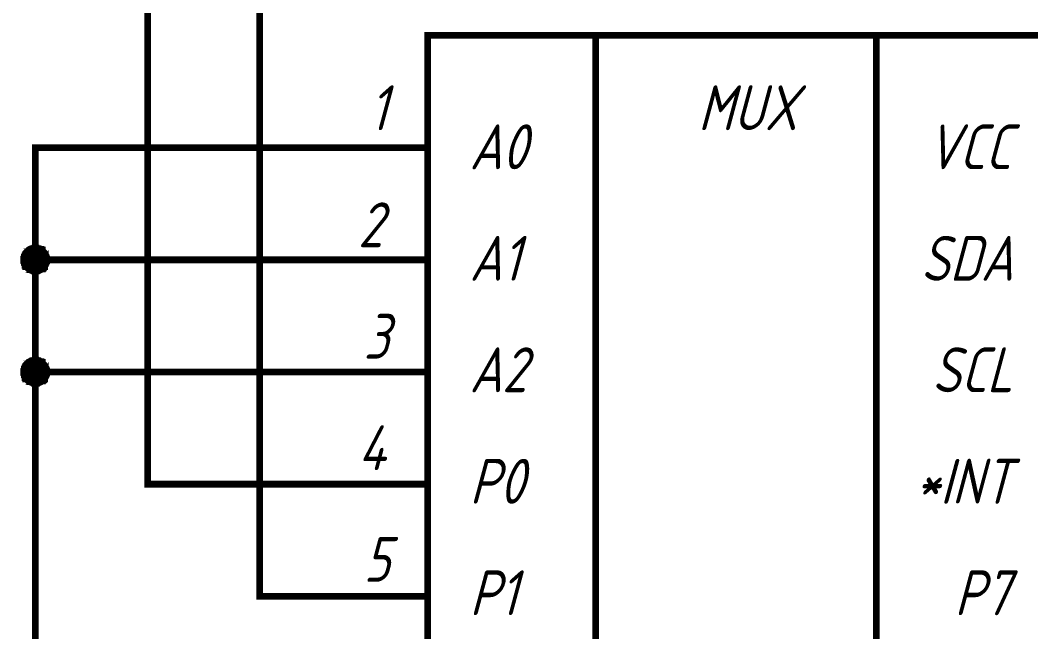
# Model space of a CAD drawing. Extents: x 260 to 1101, y 70 to 664.
# Drawn here: x 870.84 to 915.89, y 320.19 to 347.46 of the extents above; entities that cross this region are included whole.
import ezdxf

# ---------------------------------------------------------------- set-up
doc = ezdxf.new("R2010")
doc.units = 0
doc.header["$MEASUREMENT"] = 0
doc.layers.add('Sheet', color=255, linetype='CONTINUOUS')
doc.styles.add('GOST type A0', font='', dxfattribs={"oblique": 15, "height": 3.5})
doc.styles.get('GOST type A0').set_extended_font_data('GOST type A')

msp = doc.modelspace()

# ---------------------------------------------------------------- linework, layer by layer
at = {"layer": 'Sheet'}
for points, const_width in [([(963.975, 386.794), (924.006, 386.794), (924.006, 376.791), (876.521, 376.791), (876.521, 326.773), (886.49, 326.773)], 0.3), ([(963.975, 371.789), (881.521, 371.789), (881.521, 321.771), (886.49, 321.771)], 0.3), ([(896.49, 346.78), (896.49, 301.795)], 0.3), ([(909.006, 346.78), (909.006, 301.795)], 0.3), ([(871.521, 301.795), (871.521, 331.775), (871.521, 336.776), (871.521, 341.778), (886.49, 341.778)], 0.3), ([(889.006, 341.778), (886.49, 341.778)], 0.3), ([(870.993, 336.776), (870.993, 336.807), (870.993, 336.839), (870.993, 336.839), (870.993, 336.87), (871.024, 336.901), (871.024, 336.932), (871.024, 336.963), (871.024, 336.963), (871.055, 336.994), (871.055, 337.025), (871.086, 337.056), (871.086, 337.056), (871.086, 337.087), (871.117, 337.118), (871.148, 337.118), (871.148, 337.149), (871.179, 337.149), (871.179, 337.18), (871.21, 337.211), (871.242, 337.211), (871.242, 337.211), (871.273, 337.242), (871.304, 337.242), (871.335, 337.273), (871.335, 337.273), (871.366, 337.273), (871.397, 337.273), (871.428, 337.305), (871.459, 337.305), (871.459, 337.305), (871.49, 337.305), (871.521, 337.305)], 0.3), ([(870.993, 336.776), (870.993, 336.807), (870.993, 336.839), (870.993, 336.839), (870.993, 336.87), (871.024, 336.901), (871.024, 336.932), (871.024, 336.963), (871.024, 336.963), (871.055, 336.994), (871.055, 337.025), (871.086, 337.056), (871.086, 337.056), (871.086, 337.087), (871.117, 337.118), (871.148, 337.118), (871.148, 337.149), (871.179, 337.149), (871.179, 337.18), (871.21, 337.211), (871.242, 337.211), (871.242, 337.211), (871.273, 337.242), (871.304, 337.242), (871.335, 337.273), (871.335, 337.273), (871.366, 337.273), (871.397, 337.273), (871.428, 337.305), (871.459, 337.305), (871.459, 337.305), (871.49, 337.305), (871.521, 337.305)], 0.3), ([(870.993, 336.776), (870.993, 336.807), (870.993, 336.839), (870.993, 336.839), (870.993, 336.87), (871.024, 336.901), (871.024, 336.932), (871.024, 336.963), (871.024, 336.963), (871.055, 336.994), (871.055, 337.025), (871.086, 337.056), (871.086, 337.056), (871.086, 337.087), (871.117, 337.118), (871.148, 337.118), (871.148, 337.149), (871.179, 337.149), (871.179, 337.18), (871.21, 337.211), (871.242, 337.211), (871.242, 337.211), (871.273, 337.242), (871.304, 337.242), (871.335, 337.273), (871.335, 337.273), (871.366, 337.273), (871.397, 337.273), (871.428, 337.305), (871.459, 337.305), (871.459, 337.305), (871.49, 337.305), (871.521, 337.305)], 0.3), ([(870.993, 336.776), (870.993, 336.807), (870.993, 336.839), (870.993, 336.839), (870.993, 336.87), (871.024, 336.901), (871.024, 336.932), (871.024, 336.963), (871.024, 336.963), (871.055, 336.994), (871.055, 337.025), (871.086, 337.056), (871.086, 337.056), (871.086, 337.087), (871.117, 337.118), (871.148, 337.118), (871.148, 337.149), (871.179, 337.149), (871.179, 337.18), (871.21, 337.211), (871.242, 337.211), (871.242, 337.211), (871.273, 337.242), (871.304, 337.242), (871.335, 337.273), (871.335, 337.273), (871.366, 337.273), (871.397, 337.273), (871.428, 337.305), (871.459, 337.305), (871.459, 337.305), (871.49, 337.305), (871.521, 337.305)], 0.3), ([(871.521, 337.305), (871.521, 337.305)], 0.3), ([(871.521, 337.305), (871.552, 337.305), (871.583, 337.305), (871.583, 337.305), (871.614, 337.305), (871.645, 337.273), (871.676, 337.273), (871.707, 337.273), (871.707, 337.273), (871.738, 337.242), (871.769, 337.242), (871.769, 337.211), (871.801, 337.211), (871.832, 337.211), (871.832, 337.18), (871.863, 337.149), (871.863, 337.149), (871.894, 337.118), (871.894, 337.118), (871.925, 337.087), (871.925, 337.056), (871.956, 337.056), (871.956, 337.025), (871.956, 336.994), (871.987, 336.963), (871.987, 336.963), (871.987, 336.932), (872.018, 336.901), (872.018, 336.87), (872.018, 336.839), (872.018, 336.839), (872.018, 336.807), (872.018, 336.776)], 0.3), ([(871.521, 337.305), (871.521, 337.305)], 0.3), ([(871.521, 337.305), (871.552, 337.305), (871.583, 337.305), (871.583, 337.305), (871.614, 337.305), (871.645, 337.273), (871.676, 337.273), (871.707, 337.273), (871.707, 337.273), (871.738, 337.242), (871.769, 337.242), (871.769, 337.211), (871.801, 337.211), (871.832, 337.211), (871.832, 337.18), (871.863, 337.149), (871.863, 337.149), (871.894, 337.118), (871.894, 337.118), (871.925, 337.087), (871.925, 337.056), (871.956, 337.056), (871.956, 337.025), (871.956, 336.994), (871.987, 336.963), (871.987, 336.963), (871.987, 336.932), (872.018, 336.901), (872.018, 336.87), (872.018, 336.839), (872.018, 336.839), (872.018, 336.807), (872.018, 336.776)], 0.3), ([(871.521, 337.305), (871.521, 337.305)], 0.3), ([(871.521, 337.305), (871.552, 337.305), (871.583, 337.305), (871.583, 337.305), (871.614, 337.305), (871.645, 337.273), (871.676, 337.273), (871.707, 337.273), (871.707, 337.273), (871.738, 337.242), (871.769, 337.242), (871.769, 337.211), (871.801, 337.211), (871.832, 337.211), (871.832, 337.18), (871.863, 337.149), (871.863, 337.149), (871.894, 337.118), (871.894, 337.118), (871.925, 337.087), (871.925, 337.056), (871.956, 337.056), (871.956, 337.025), (871.956, 336.994), (871.987, 336.963), (871.987, 336.963), (871.987, 336.932), (872.018, 336.901), (872.018, 336.87), (872.018, 336.839), (872.018, 336.839), (872.018, 336.807), (872.018, 336.776)], 0.3), ([(871.521, 337.305), (871.521, 337.305)], 0.3), ([(871.521, 337.305), (871.552, 337.305), (871.583, 337.305), (871.583, 337.305), (871.614, 337.305), (871.645, 337.273), (871.676, 337.273), (871.707, 337.273), (871.707, 337.273), (871.738, 337.242), (871.769, 337.242), (871.769, 337.211), (871.801, 337.211), (871.832, 337.211), (871.832, 337.18), (871.863, 337.149), (871.863, 337.149), (871.894, 337.118), (871.894, 337.118), (871.925, 337.087), (871.925, 337.056), (871.956, 337.056), (871.956, 337.025), (871.956, 336.994), (871.987, 336.963), (871.987, 336.963), (871.987, 336.932), (872.018, 336.901), (872.018, 336.87), (872.018, 336.839), (872.018, 336.839), (872.018, 336.807), (872.018, 336.776)], 0.3), ([(870.993, 336.776), (870.993, 336.807), (870.993, 336.839), (870.993, 336.839), (870.993, 336.87), (871.024, 336.901), (871.024, 336.932), (871.024, 336.963), (871.024, 336.963), (871.055, 336.994), (871.055, 337.025), (871.086, 337.056), (871.086, 337.056), (871.086, 337.087), (871.117, 337.118), (871.148, 337.118), (871.148, 337.149), (871.179, 337.149), (871.179, 337.18), (871.21, 337.211), (871.242, 337.211), (871.242, 337.211), (871.273, 337.242), (871.304, 337.242), (871.335, 337.273), (871.335, 337.273), (871.366, 337.273), (871.397, 337.273), (871.428, 337.305), (871.459, 337.305), (871.459, 337.305), (871.49, 337.305), (871.521, 337.305)], 0.0991), ([(870.993, 336.776), (870.993, 336.807), (870.993, 336.839), (870.993, 336.839), (870.993, 336.87), (871.024, 336.901), (871.024, 336.932), (871.024, 336.963), (871.024, 336.963), (871.055, 336.994), (871.055, 337.025), (871.086, 337.056), (871.086, 337.056), (871.086, 337.087), (871.117, 337.118), (871.148, 337.118), (871.148, 337.149), (871.179, 337.149), (871.179, 337.18), (871.21, 337.211), (871.242, 337.211), (871.242, 337.211), (871.273, 337.242), (871.304, 337.242), (871.335, 337.273), (871.335, 337.273), (871.366, 337.273), (871.397, 337.273), (871.428, 337.305), (871.459, 337.305), (871.459, 337.305), (871.49, 337.305), (871.521, 337.305)], 0.0991), ([(870.993, 336.776), (870.993, 336.807), (870.993, 336.839), (870.993, 336.839), (870.993, 336.87), (871.024, 336.901), (871.024, 336.932), (871.024, 336.963), (871.024, 336.963), (871.055, 336.994), (871.055, 337.025), (871.086, 337.056), (871.086, 337.056), (871.086, 337.087), (871.117, 337.118), (871.148, 337.118), (871.148, 337.149), (871.179, 337.149), (871.179, 337.18), (871.21, 337.211), (871.242, 337.211), (871.242, 337.211), (871.273, 337.242), (871.304, 337.242), (871.335, 337.273), (871.335, 337.273), (871.366, 337.273), (871.397, 337.273), (871.428, 337.305), (871.459, 337.305), (871.459, 337.305), (871.49, 337.305), (871.521, 337.305)], 0.0991), ([(870.993, 336.776), (870.993, 336.807), (870.993, 336.839), (870.993, 336.839), (870.993, 336.87), (871.024, 336.901), (871.024, 336.932), (871.024, 336.963), (871.024, 336.963), (871.055, 336.994), (871.055, 337.025), (871.086, 337.056), (871.086, 337.056), (871.086, 337.087), (871.117, 337.118), (871.148, 337.118), (871.148, 337.149), (871.179, 337.149), (871.179, 337.18), (871.21, 337.211), (871.242, 337.211), (871.242, 337.211), (871.273, 337.242), (871.304, 337.242), (871.335, 337.273), (871.335, 337.273), (871.366, 337.273), (871.397, 337.273), (871.428, 337.305), (871.459, 337.305), (871.459, 337.305), (871.49, 337.305), (871.521, 337.305)], 0.0991), ([(871.521, 337.305), (871.521, 337.305)], 0.0991), ([(871.521, 337.305), (871.552, 337.305), (871.583, 337.305), (871.583, 337.305), (871.614, 337.305), (871.645, 337.273), (871.676, 337.273), (871.707, 337.273), (871.707, 337.273), (871.738, 337.242), (871.769, 337.242), (871.769, 337.211), (871.801, 337.211), (871.832, 337.211), (871.832, 337.18), (871.863, 337.149), (871.863, 337.149), (871.894, 337.118), (871.894, 337.118), (871.925, 337.087), (871.925, 337.056), (871.956, 337.056), (871.956, 337.025), (871.956, 336.994), (871.987, 336.963), (871.987, 336.963), (871.987, 336.932), (872.018, 336.901), (872.018, 336.87), (872.018, 336.839), (872.018, 336.839), (872.018, 336.807), (872.018, 336.776)], 0.0991), ([(871.521, 337.305), (871.521, 337.305)], 0.0991), ([(871.521, 337.305), (871.552, 337.305), (871.583, 337.305), (871.583, 337.305), (871.614, 337.305), (871.645, 337.273), (871.676, 337.273), (871.707, 337.273), (871.707, 337.273), (871.738, 337.242), (871.769, 337.242), (871.769, 337.211), (871.801, 337.211), (871.832, 337.211), (871.832, 337.18), (871.863, 337.149), (871.863, 337.149), (871.894, 337.118), (871.894, 337.118), (871.925, 337.087), (871.925, 337.056), (871.956, 337.056), (871.956, 337.025), (871.956, 336.994), (871.987, 336.963), (871.987, 336.963), (871.987, 336.932), (872.018, 336.901), (872.018, 336.87), (872.018, 336.839), (872.018, 336.839), (872.018, 336.807), (872.018, 336.776)], 0.0991), ([(871.521, 337.305), (871.521, 337.305)], 0.0991), ([(871.521, 337.305), (871.552, 337.305), (871.583, 337.305), (871.583, 337.305), (871.614, 337.305), (871.645, 337.273), (871.676, 337.273), (871.707, 337.273), (871.707, 337.273), (871.738, 337.242), (871.769, 337.242), (871.769, 337.211), (871.801, 337.211), (871.832, 337.211), (871.832, 337.18), (871.863, 337.149), (871.863, 337.149), (871.894, 337.118), (871.894, 337.118), (871.925, 337.087), (871.925, 337.056), (871.956, 337.056), (871.956, 337.025), (871.956, 336.994), (871.987, 336.963), (871.987, 336.963), (871.987, 336.932), (872.018, 336.901), (872.018, 336.87), (872.018, 336.839), (872.018, 336.839), (872.018, 336.807), (872.018, 336.776)], 0.0991), ([(871.521, 337.305), (871.521, 337.305)], 0.0991), ([(871.521, 337.305), (871.552, 337.305), (871.583, 337.305), (871.583, 337.305), (871.614, 337.305), (871.645, 337.273), (871.676, 337.273), (871.707, 337.273), (871.707, 337.273), (871.738, 337.242), (871.769, 337.242), (871.769, 337.211), (871.801, 337.211), (871.832, 337.211), (871.832, 337.18), (871.863, 337.149), (871.863, 337.149), (871.894, 337.118), (871.894, 337.118), (871.925, 337.087), (871.925, 337.056), (871.956, 337.056), (871.956, 337.025), (871.956, 336.994), (871.987, 336.963), (871.987, 336.963), (871.987, 336.932), (872.018, 336.901), (872.018, 336.87), (872.018, 336.839), (872.018, 336.839), (872.018, 336.807), (872.018, 336.776)], 0.0991), ([(871.521, 336.279), (871.49, 336.279), (871.459, 336.279), (871.459, 336.279), (871.428, 336.279), (871.397, 336.279), (871.366, 336.31), (871.335, 336.31), (871.335, 336.31), (871.304, 336.341), (871.273, 336.341), (871.242, 336.341), (871.242, 336.373), (871.21, 336.373), (871.179, 336.404), (871.179, 336.404), (871.148, 336.435), (871.148, 336.435), (871.117, 336.466), (871.086, 336.466), (871.086, 336.497), (871.086, 336.528), (871.055, 336.528), (871.055, 336.559), (871.024, 336.59), (871.024, 336.59), (871.024, 336.621), (871.024, 336.652), (870.993, 336.683), (870.993, 336.714), (870.993, 336.714), (870.993, 336.745), (870.993, 336.776)], 0.3), ([(870.993, 336.776), (870.993, 336.776)], 0.3), ([(871.521, 336.279), (871.49, 336.279), (871.459, 336.279), (871.459, 336.279), (871.428, 336.279), (871.397, 336.279), (871.366, 336.31), (871.335, 336.31), (871.335, 336.31), (871.304, 336.341), (871.273, 336.341), (871.242, 336.341), (871.242, 336.373), (871.21, 336.373), (871.179, 336.404), (871.179, 336.404), (871.148, 336.435), (871.148, 336.435), (871.117, 336.466), (871.086, 336.466), (871.086, 336.497), (871.086, 336.528), (871.055, 336.528), (871.055, 336.559), (871.024, 336.59), (871.024, 336.59), (871.024, 336.621), (871.024, 336.652), (870.993, 336.683), (870.993, 336.714), (870.993, 336.714), (870.993, 336.745), (870.993, 336.776)], 0.3), ([(870.993, 336.776), (870.993, 336.776)], 0.3), ([(871.521, 336.279), (871.49, 336.279), (871.459, 336.279), (871.459, 336.279), (871.428, 336.279), (871.397, 336.279), (871.366, 336.31), (871.335, 336.31), (871.335, 336.31), (871.304, 336.341), (871.273, 336.341), (871.242, 336.341), (871.242, 336.373), (871.21, 336.373), (871.179, 336.404), (871.179, 336.404), (871.148, 336.435), (871.148, 336.435), (871.117, 336.466), (871.086, 336.466), (871.086, 336.497), (871.086, 336.528), (871.055, 336.528), (871.055, 336.559), (871.024, 336.59), (871.024, 336.59), (871.024, 336.621), (871.024, 336.652), (870.993, 336.683), (870.993, 336.714), (870.993, 336.714), (870.993, 336.745), (870.993, 336.776)], 0.3), ([(870.993, 336.776), (870.993, 336.776)], 0.3), ([(871.521, 336.279), (871.49, 336.279), (871.459, 336.279), (871.459, 336.279), (871.428, 336.279), (871.397, 336.279), (871.366, 336.31), (871.335, 336.31), (871.335, 336.31), (871.304, 336.341), (871.273, 336.341), (871.242, 336.341), (871.242, 336.373), (871.21, 336.373), (871.179, 336.404), (871.179, 336.404), (871.148, 336.435), (871.148, 336.435), (871.117, 336.466), (871.086, 336.466), (871.086, 336.497), (871.086, 336.528), (871.055, 336.528), (871.055, 336.559), (871.024, 336.59), (871.024, 336.59), (871.024, 336.621), (871.024, 336.652), (870.993, 336.683), (870.993, 336.714), (870.993, 336.714), (870.993, 336.745), (870.993, 336.776)], 0.3), ([(870.993, 336.776), (870.993, 336.776)], 0.3), ([(871.521, 336.279), (871.49, 336.279), (871.459, 336.279), (871.459, 336.279), (871.428, 336.279), (871.397, 336.279), (871.366, 336.31), (871.335, 336.31), (871.335, 336.31), (871.304, 336.341), (871.273, 336.341), (871.242, 336.341), (871.242, 336.373), (871.21, 336.373), (871.179, 336.404), (871.179, 336.404), (871.148, 336.435), (871.148, 336.435), (871.117, 336.466), (871.086, 336.466), (871.086, 336.497), (871.086, 336.528), (871.055, 336.528), (871.055, 336.559), (871.024, 336.59), (871.024, 336.59), (871.024, 336.621), (871.024, 336.652), (870.993, 336.683), (870.993, 336.714), (870.993, 336.714), (870.993, 336.745), (870.993, 336.776)], 0.0991), ([(870.993, 336.776), (870.993, 336.776)], 0.0991), ([(871.521, 336.279), (871.49, 336.279), (871.459, 336.279), (871.459, 336.279), (871.428, 336.279), (871.397, 336.279), (871.366, 336.31), (871.335, 336.31), (871.335, 336.31), (871.304, 336.341), (871.273, 336.341), (871.242, 336.341), (871.242, 336.373), (871.21, 336.373), (871.179, 336.404), (871.179, 336.404), (871.148, 336.435), (871.148, 336.435), (871.117, 336.466), (871.086, 336.466), (871.086, 336.497), (871.086, 336.528), (871.055, 336.528), (871.055, 336.559), (871.024, 336.59), (871.024, 336.59), (871.024, 336.621), (871.024, 336.652), (870.993, 336.683), (870.993, 336.714), (870.993, 336.714), (870.993, 336.745), (870.993, 336.776)], 0.0991), ([(870.993, 336.776), (870.993, 336.776)], 0.0991), ([(871.521, 336.279), (871.49, 336.279), (871.459, 336.279), (871.459, 336.279), (871.428, 336.279), (871.397, 336.279), (871.366, 336.31), (871.335, 336.31), (871.335, 336.31), (871.304, 336.341), (871.273, 336.341), (871.242, 336.341), (871.242, 336.373), (871.21, 336.373), (871.179, 336.404), (871.179, 336.404), (871.148, 336.435), (871.148, 336.435), (871.117, 336.466), (871.086, 336.466), (871.086, 336.497), (871.086, 336.528), (871.055, 336.528), (871.055, 336.559), (871.024, 336.59), (871.024, 336.59), (871.024, 336.621), (871.024, 336.652), (870.993, 336.683), (870.993, 336.714), (870.993, 336.714), (870.993, 336.745), (870.993, 336.776)], 0.0991), ([(870.993, 336.776), (870.993, 336.776)], 0.0991), ([(871.521, 336.279), (871.49, 336.279), (871.459, 336.279), (871.459, 336.279), (871.428, 336.279), (871.397, 336.279), (871.366, 336.31), (871.335, 336.31), (871.335, 336.31), (871.304, 336.341), (871.273, 336.341), (871.242, 336.341), (871.242, 336.373), (871.21, 336.373), (871.179, 336.404), (871.179, 336.404), (871.148, 336.435), (871.148, 336.435), (871.117, 336.466), (871.086, 336.466), (871.086, 336.497), (871.086, 336.528), (871.055, 336.528), (871.055, 336.559), (871.024, 336.59), (871.024, 336.59), (871.024, 336.621), (871.024, 336.652), (870.993, 336.683), (870.993, 336.714), (870.993, 336.714), (870.993, 336.745), (870.993, 336.776)], 0.0991), ([(870.993, 336.776), (870.993, 336.776)], 0.0991), ([(871.521, 336.776), (886.49, 336.776)], 0.3), ([(872.018, 336.776), (872.018, 336.745), (872.018, 336.714), (872.018, 336.714), (872.018, 336.683), (872.018, 336.652), (871.987, 336.621), (871.987, 336.59), (871.987, 336.59), (871.956, 336.559), (871.956, 336.528), (871.956, 336.528), (871.925, 336.497), (871.925, 336.466), (871.894, 336.466), (871.894, 336.435), (871.863, 336.435), (871.863, 336.404), (871.832, 336.404), (871.832, 336.373), (871.801, 336.373), (871.769, 336.341), (871.769, 336.341), (871.738, 336.341), (871.707, 336.31), (871.707, 336.31), (871.676, 336.31), (871.645, 336.279), (871.614, 336.279), (871.583, 336.279), (871.583, 336.279), (871.552, 336.279), (871.521, 336.279)], 0.3), ([(872.018, 336.776), (872.018, 336.745), (872.018, 336.714), (872.018, 336.714), (872.018, 336.683), (872.018, 336.652), (871.987, 336.621), (871.987, 336.59), (871.987, 336.59), (871.956, 336.559), (871.956, 336.528), (871.956, 336.528), (871.925, 336.497), (871.925, 336.466), (871.894, 336.466), (871.894, 336.435), (871.863, 336.435), (871.863, 336.404), (871.832, 336.404), (871.832, 336.373), (871.801, 336.373), (871.769, 336.341), (871.769, 336.341), (871.738, 336.341), (871.707, 336.31), (871.707, 336.31), (871.676, 336.31), (871.645, 336.279), (871.614, 336.279), (871.583, 336.279), (871.583, 336.279), (871.552, 336.279), (871.521, 336.279)], 0.3), ([(872.018, 336.776), (872.018, 336.745), (872.018, 336.714), (872.018, 336.714), (872.018, 336.683), (872.018, 336.652), (871.987, 336.621), (871.987, 336.59), (871.987, 336.59), (871.956, 336.559), (871.956, 336.528), (871.956, 336.528), (871.925, 336.497), (871.925, 336.466), (871.894, 336.466), (871.894, 336.435), (871.863, 336.435), (871.863, 336.404), (871.832, 336.404), (871.832, 336.373), (871.801, 336.373), (871.769, 336.341), (871.769, 336.341), (871.738, 336.341), (871.707, 336.31), (871.707, 336.31), (871.676, 336.31), (871.645, 336.279), (871.614, 336.279), (871.583, 336.279), (871.583, 336.279), (871.552, 336.279), (871.521, 336.279)], 0.3), ([(872.018, 336.776), (872.018, 336.745), (872.018, 336.714), (872.018, 336.714), (872.018, 336.683), (872.018, 336.652), (871.987, 336.621), (871.987, 336.59), (871.987, 336.59), (871.956, 336.559), (871.956, 336.528), (871.956, 336.528), (871.925, 336.497), (871.925, 336.466), (871.894, 336.466), (871.894, 336.435), (871.863, 336.435), (871.863, 336.404), (871.832, 336.404), (871.832, 336.373), (871.801, 336.373), (871.769, 336.341), (871.769, 336.341), (871.738, 336.341), (871.707, 336.31), (871.707, 336.31), (871.676, 336.31), (871.645, 336.279), (871.614, 336.279), (871.583, 336.279), (871.583, 336.279), (871.552, 336.279), (871.521, 336.279)], 0.3), ([(872.018, 336.776), (872.018, 336.745), (872.018, 336.714), (872.018, 336.714), (872.018, 336.683), (872.018, 336.652), (871.987, 336.621), (871.987, 336.59), (871.987, 336.59), (871.956, 336.559), (871.956, 336.528), (871.956, 336.528), (871.925, 336.497), (871.925, 336.466), (871.894, 336.466), (871.894, 336.435), (871.863, 336.435), (871.863, 336.404), (871.832, 336.404), (871.832, 336.373), (871.801, 336.373), (871.769, 336.341), (871.769, 336.341), (871.738, 336.341), (871.707, 336.31), (871.707, 336.31), (871.676, 336.31), (871.645, 336.279), (871.614, 336.279), (871.583, 336.279), (871.583, 336.279), (871.552, 336.279), (871.521, 336.279)], 0.0991), ([(872.018, 336.776), (872.018, 336.745), (872.018, 336.714), (872.018, 336.714), (872.018, 336.683), (872.018, 336.652), (871.987, 336.621), (871.987, 336.59), (871.987, 336.59), (871.956, 336.559), (871.956, 336.528), (871.956, 336.528), (871.925, 336.497), (871.925, 336.466), (871.894, 336.466), (871.894, 336.435), (871.863, 336.435), (871.863, 336.404), (871.832, 336.404), (871.832, 336.373), (871.801, 336.373), (871.769, 336.341), (871.769, 336.341), (871.738, 336.341), (871.707, 336.31), (871.707, 336.31), (871.676, 336.31), (871.645, 336.279), (871.614, 336.279), (871.583, 336.279), (871.583, 336.279), (871.552, 336.279), (871.521, 336.279)], 0.0991), ([(872.018, 336.776), (872.018, 336.745), (872.018, 336.714), (872.018, 336.714), (872.018, 336.683), (872.018, 336.652), (871.987, 336.621), (871.987, 336.59), (871.987, 336.59), (871.956, 336.559), (871.956, 336.528), (871.956, 336.528), (871.925, 336.497), (871.925, 336.466), (871.894, 336.466), (871.894, 336.435), (871.863, 336.435), (871.863, 336.404), (871.832, 336.404), (871.832, 336.373), (871.801, 336.373), (871.769, 336.341), (871.769, 336.341), (871.738, 336.341), (871.707, 336.31), (871.707, 336.31), (871.676, 336.31), (871.645, 336.279), (871.614, 336.279), (871.583, 336.279), (871.583, 336.279), (871.552, 336.279), (871.521, 336.279)], 0.0991), ([(872.018, 336.776), (872.018, 336.745), (872.018, 336.714), (872.018, 336.714), (872.018, 336.683), (872.018, 336.652), (871.987, 336.621), (871.987, 336.59), (871.987, 336.59), (871.956, 336.559), (871.956, 336.528), (871.956, 336.528), (871.925, 336.497), (871.925, 336.466), (871.894, 336.466), (871.894, 336.435), (871.863, 336.435), (871.863, 336.404), (871.832, 336.404), (871.832, 336.373), (871.801, 336.373), (871.769, 336.341), (871.769, 336.341), (871.738, 336.341), (871.707, 336.31), (871.707, 336.31), (871.676, 336.31), (871.645, 336.279), (871.614, 336.279), (871.583, 336.279), (871.583, 336.279), (871.552, 336.279), (871.521, 336.279)], 0.0991), ([(872.018, 336.776), (872.018, 336.776), (872.018, 336.776), (872.018, 336.776), (872.018, 336.776), (872.018, 336.776), (872.018, 336.776), (872.018, 336.776), (872.018, 336.776), (872.018, 336.776), (872.018, 336.776), (872.018, 336.776), (872.018, 336.776), (872.018, 336.776), (872.018, 336.776), (872.018, 336.776), (872.018, 336.776), (872.018, 336.776), (872.018, 336.776), (872.018, 336.776), (872.018, 336.776), (872.018, 336.776), (872.018, 336.776), (872.018, 336.776), (872.018, 336.776), (872.018, 336.776), (872.018, 336.776), (872.018, 336.776), (872.018, 336.776), (872.018, 336.776), (872.018, 336.776), (872.018, 336.776), (872.018, 336.776)], 0.3), ([(872.018, 336.776), (872.018, 336.776)], 0.3), ([(872.018, 336.776), (872.018, 336.776), (872.018, 336.776), (872.018, 336.776), (872.018, 336.776), (872.018, 336.776), (872.018, 336.776), (872.018, 336.776), (872.018, 336.776), (872.018, 336.776), (872.018, 336.776), (872.018, 336.776), (872.018, 336.776), (872.018, 336.776), (872.018, 336.776), (872.018, 336.776), (872.018, 336.776), (872.018, 336.776), (872.018, 336.776), (872.018, 336.776), (872.018, 336.776), (872.018, 336.776), (872.018, 336.776), (872.018, 336.776), (872.018, 336.776), (872.018, 336.776), (872.018, 336.776), (872.018, 336.776), (872.018, 336.776), (872.018, 336.776), (872.018, 336.776), (872.018, 336.776), (872.018, 336.776)], 0.3), ([(872.018, 336.776), (872.018, 336.776)], 0.3), ([(872.018, 336.776), (872.018, 336.776), (872.018, 336.776), (872.018, 336.776), (872.018, 336.776), (872.018, 336.776), (872.018, 336.776), (872.018, 336.776), (872.018, 336.776), (872.018, 336.776), (872.018, 336.776), (872.018, 336.776), (872.018, 336.776), (872.018, 336.776), (872.018, 336.776), (872.018, 336.776), (872.018, 336.776), (872.018, 336.776), (872.018, 336.776), (872.018, 336.776), (872.018, 336.776), (872.018, 336.776), (872.018, 336.776), (872.018, 336.776), (872.018, 336.776), (872.018, 336.776), (872.018, 336.776), (872.018, 336.776), (872.018, 336.776), (872.018, 336.776), (872.018, 336.776), (872.018, 336.776), (872.018, 336.776)], 0.3), ([(872.018, 336.776), (872.018, 336.776)], 0.3), ([(872.018, 336.776), (872.018, 336.776), (872.018, 336.776), (872.018, 336.776), (872.018, 336.776), (872.018, 336.776), (872.018, 336.776), (872.018, 336.776), (872.018, 336.776), (872.018, 336.776), (872.018, 336.776), (872.018, 336.776), (872.018, 336.776), (872.018, 336.776), (872.018, 336.776), (872.018, 336.776), (872.018, 336.776), (872.018, 336.776), (872.018, 336.776), (872.018, 336.776), (872.018, 336.776), (872.018, 336.776), (872.018, 336.776), (872.018, 336.776), (872.018, 336.776), (872.018, 336.776), (872.018, 336.776), (872.018, 336.776), (872.018, 336.776), (872.018, 336.776), (872.018, 336.776), (872.018, 336.776), (872.018, 336.776)], 0.3), ([(872.018, 336.776), (872.018, 336.776)], 0.3), ([(872.018, 336.776), (872.018, 336.776), (872.018, 336.776), (872.018, 336.776), (872.018, 336.776), (872.018, 336.776), (872.018, 336.776), (872.018, 336.776), (872.018, 336.776), (872.018, 336.776), (872.018, 336.776), (872.018, 336.776), (872.018, 336.776), (872.018, 336.776), (872.018, 336.776), (872.018, 336.776), (872.018, 336.776), (872.018, 336.776), (872.018, 336.776), (872.018, 336.776), (872.018, 336.776), (872.018, 336.776), (872.018, 336.776), (872.018, 336.776), (872.018, 336.776), (872.018, 336.776), (872.018, 336.776), (872.018, 336.776), (872.018, 336.776), (872.018, 336.776), (872.018, 336.776), (872.018, 336.776), (872.018, 336.776)], 0.0991), ([(872.018, 336.776), (872.018, 336.776)], 0.0991), ([(872.018, 336.776), (872.018, 336.776), (872.018, 336.776), (872.018, 336.776), (872.018, 336.776), (872.018, 336.776), (872.018, 336.776), (872.018, 336.776), (872.018, 336.776), (872.018, 336.776), (872.018, 336.776), (872.018, 336.776), (872.018, 336.776), (872.018, 336.776), (872.018, 336.776), (872.018, 336.776), (872.018, 336.776), (872.018, 336.776), (872.018, 336.776), (872.018, 336.776), (872.018, 336.776), (872.018, 336.776), (872.018, 336.776), (872.018, 336.776), (872.018, 336.776), (872.018, 336.776), (872.018, 336.776), (872.018, 336.776), (872.018, 336.776), (872.018, 336.776), (872.018, 336.776), (872.018, 336.776), (872.018, 336.776)], 0.0991), ([(872.018, 336.776), (872.018, 336.776)], 0.0991), ([(872.018, 336.776), (872.018, 336.776), (872.018, 336.776), (872.018, 336.776), (872.018, 336.776), (872.018, 336.776), (872.018, 336.776), (872.018, 336.776), (872.018, 336.776), (872.018, 336.776), (872.018, 336.776), (872.018, 336.776), (872.018, 336.776), (872.018, 336.776), (872.018, 336.776), (872.018, 336.776), (872.018, 336.776), (872.018, 336.776), (872.018, 336.776), (872.018, 336.776), (872.018, 336.776), (872.018, 336.776), (872.018, 336.776), (872.018, 336.776), (872.018, 336.776), (872.018, 336.776), (872.018, 336.776), (872.018, 336.776), (872.018, 336.776), (872.018, 336.776), (872.018, 336.776), (872.018, 336.776), (872.018, 336.776)], 0.0991), ([(872.018, 336.776), (872.018, 336.776)], 0.0991), ([(872.018, 336.776), (872.018, 336.776), (872.018, 336.776), (872.018, 336.776), (872.018, 336.776), (872.018, 336.776), (872.018, 336.776), (872.018, 336.776), (872.018, 336.776), (872.018, 336.776), (872.018, 336.776), (872.018, 336.776), (872.018, 336.776), (872.018, 336.776), (872.018, 336.776), (872.018, 336.776), (872.018, 336.776), (872.018, 336.776), (872.018, 336.776), (872.018, 336.776), (872.018, 336.776), (872.018, 336.776), (872.018, 336.776), (872.018, 336.776), (872.018, 336.776), (872.018, 336.776), (872.018, 336.776), (872.018, 336.776), (872.018, 336.776), (872.018, 336.776), (872.018, 336.776), (872.018, 336.776), (872.018, 336.776)], 0.0991), ([(872.018, 336.776), (872.018, 336.776)], 0.0991), ([(889.006, 336.776), (886.49, 336.776)], 0.3), ([(870.993, 331.775), (870.993, 331.806), (870.993, 331.837), (870.993, 331.837), (870.993, 331.868), (871.024, 331.899), (871.024, 331.93), (871.024, 331.961), (871.024, 331.961), (871.055, 331.992), (871.055, 332.023), (871.086, 332.054), (871.086, 332.054), (871.086, 332.085), (871.117, 332.116), (871.148, 332.116), (871.148, 332.147), (871.179, 332.147), (871.179, 332.178), (871.21, 332.21), (871.242, 332.21), (871.242, 332.21), (871.273, 332.241), (871.304, 332.241), (871.335, 332.272), (871.335, 332.272), (871.366, 332.272), (871.397, 332.272), (871.428, 332.303), (871.459, 332.303), (871.459, 332.303), (871.49, 332.303), (871.521, 332.303)], 0.3), ([(870.993, 331.775), (870.993, 331.806), (870.993, 331.837), (870.993, 331.837), (870.993, 331.868), (871.024, 331.899), (871.024, 331.93), (871.024, 331.961), (871.024, 331.961), (871.055, 331.992), (871.055, 332.023), (871.086, 332.054), (871.086, 332.054), (871.086, 332.085), (871.117, 332.116), (871.148, 332.116), (871.148, 332.147), (871.179, 332.147), (871.179, 332.178), (871.21, 332.21), (871.242, 332.21), (871.242, 332.21), (871.273, 332.241), (871.304, 332.241), (871.335, 332.272), (871.335, 332.272), (871.366, 332.272), (871.397, 332.272), (871.428, 332.303), (871.459, 332.303), (871.459, 332.303), (871.49, 332.303), (871.521, 332.303)], 0.3), ([(870.993, 331.775), (870.993, 331.806), (870.993, 331.837), (870.993, 331.837), (870.993, 331.868), (871.024, 331.899), (871.024, 331.93), (871.024, 331.961), (871.024, 331.961), (871.055, 331.992), (871.055, 332.023), (871.086, 332.054), (871.086, 332.054), (871.086, 332.085), (871.117, 332.116), (871.148, 332.116), (871.148, 332.147), (871.179, 332.147), (871.179, 332.178), (871.21, 332.21), (871.242, 332.21), (871.242, 332.21), (871.273, 332.241), (871.304, 332.241), (871.335, 332.272), (871.335, 332.272), (871.366, 332.272), (871.397, 332.272), (871.428, 332.303), (871.459, 332.303), (871.459, 332.303), (871.49, 332.303), (871.521, 332.303)], 0.3), ([(870.993, 331.775), (870.993, 331.806), (870.993, 331.837), (870.993, 331.837), (870.993, 331.868), (871.024, 331.899), (871.024, 331.93), (871.024, 331.961), (871.024, 331.961), (871.055, 331.992), (871.055, 332.023), (871.086, 332.054), (871.086, 332.054), (871.086, 332.085), (871.117, 332.116), (871.148, 332.116), (871.148, 332.147), (871.179, 332.147), (871.179, 332.178), (871.21, 332.21), (871.242, 332.21), (871.242, 332.21), (871.273, 332.241), (871.304, 332.241), (871.335, 332.272), (871.335, 332.272), (871.366, 332.272), (871.397, 332.272), (871.428, 332.303), (871.459, 332.303), (871.459, 332.303), (871.49, 332.303), (871.521, 332.303)], 0.3), ([(871.521, 332.303), (871.521, 332.303)], 0.3), ([(871.521, 332.303), (871.552, 332.303), (871.583, 332.303), (871.583, 332.303), (871.614, 332.303), (871.645, 332.272), (871.676, 332.272), (871.707, 332.272), (871.707, 332.272), (871.738, 332.241), (871.769, 332.241), (871.769, 332.21), (871.801, 332.21), (871.832, 332.21), (871.832, 332.178), (871.863, 332.147), (871.863, 332.147), (871.894, 332.116), (871.894, 332.116), (871.925, 332.085), (871.925, 332.054), (871.956, 332.054), (871.956, 332.023), (871.956, 331.992), (871.987, 331.961), (871.987, 331.961), (871.987, 331.93), (872.018, 331.899), (872.018, 331.868), (872.018, 331.837), (872.018, 331.837), (872.018, 331.806), (872.018, 331.775)], 0.3), ([(871.521, 332.303), (871.521, 332.303)], 0.3), ([(871.521, 332.303), (871.552, 332.303), (871.583, 332.303), (871.583, 332.303), (871.614, 332.303), (871.645, 332.272), (871.676, 332.272), (871.707, 332.272), (871.707, 332.272), (871.738, 332.241), (871.769, 332.241), (871.769, 332.21), (871.801, 332.21), (871.832, 332.21), (871.832, 332.178), (871.863, 332.147), (871.863, 332.147), (871.894, 332.116), (871.894, 332.116), (871.925, 332.085), (871.925, 332.054), (871.956, 332.054), (871.956, 332.023), (871.956, 331.992), (871.987, 331.961), (871.987, 331.961), (871.987, 331.93), (872.018, 331.899), (872.018, 331.868), (872.018, 331.837), (872.018, 331.837), (872.018, 331.806), (872.018, 331.775)], 0.3), ([(871.521, 332.303), (871.521, 332.303)], 0.3), ([(871.521, 332.303), (871.552, 332.303), (871.583, 332.303), (871.583, 332.303), (871.614, 332.303), (871.645, 332.272), (871.676, 332.272), (871.707, 332.272), (871.707, 332.272), (871.738, 332.241), (871.769, 332.241), (871.769, 332.21), (871.801, 332.21), (871.832, 332.21), (871.832, 332.178), (871.863, 332.147), (871.863, 332.147), (871.894, 332.116), (871.894, 332.116), (871.925, 332.085), (871.925, 332.054), (871.956, 332.054), (871.956, 332.023), (871.956, 331.992), (871.987, 331.961), (871.987, 331.961), (871.987, 331.93), (872.018, 331.899), (872.018, 331.868), (872.018, 331.837), (872.018, 331.837), (872.018, 331.806), (872.018, 331.775)], 0.3), ([(871.521, 332.303), (871.521, 332.303)], 0.3), ([(871.521, 332.303), (871.552, 332.303), (871.583, 332.303), (871.583, 332.303), (871.614, 332.303), (871.645, 332.272), (871.676, 332.272), (871.707, 332.272), (871.707, 332.272), (871.738, 332.241), (871.769, 332.241), (871.769, 332.21), (871.801, 332.21), (871.832, 332.21), (871.832, 332.178), (871.863, 332.147), (871.863, 332.147), (871.894, 332.116), (871.894, 332.116), (871.925, 332.085), (871.925, 332.054), (871.956, 332.054), (871.956, 332.023), (871.956, 331.992), (871.987, 331.961), (871.987, 331.961), (871.987, 331.93), (872.018, 331.899), (872.018, 331.868), (872.018, 331.837), (872.018, 331.837), (872.018, 331.806), (872.018, 331.775)], 0.3), ([(870.993, 331.775), (870.993, 331.806), (870.993, 331.837), (870.993, 331.837), (870.993, 331.868), (871.024, 331.899), (871.024, 331.93), (871.024, 331.961), (871.024, 331.961), (871.055, 331.992), (871.055, 332.023), (871.086, 332.054), (871.086, 332.054), (871.086, 332.085), (871.117, 332.116), (871.148, 332.116), (871.148, 332.147), (871.179, 332.147), (871.179, 332.178), (871.21, 332.21), (871.242, 332.21), (871.242, 332.21), (871.273, 332.241), (871.304, 332.241), (871.335, 332.272), (871.335, 332.272), (871.366, 332.272), (871.397, 332.272), (871.428, 332.303), (871.459, 332.303), (871.459, 332.303), (871.49, 332.303), (871.521, 332.303)], 0.0991), ([(870.993, 331.775), (870.993, 331.806), (870.993, 331.837), (870.993, 331.837), (870.993, 331.868), (871.024, 331.899), (871.024, 331.93), (871.024, 331.961), (871.024, 331.961), (871.055, 331.992), (871.055, 332.023), (871.086, 332.054), (871.086, 332.054), (871.086, 332.085), (871.117, 332.116), (871.148, 332.116), (871.148, 332.147), (871.179, 332.147), (871.179, 332.178), (871.21, 332.21), (871.242, 332.21), (871.242, 332.21), (871.273, 332.241), (871.304, 332.241), (871.335, 332.272), (871.335, 332.272), (871.366, 332.272), (871.397, 332.272), (871.428, 332.303), (871.459, 332.303), (871.459, 332.303), (871.49, 332.303), (871.521, 332.303)], 0.0991), ([(870.993, 331.775), (870.993, 331.806), (870.993, 331.837), (870.993, 331.837), (870.993, 331.868), (871.024, 331.899), (871.024, 331.93), (871.024, 331.961), (871.024, 331.961), (871.055, 331.992), (871.055, 332.023), (871.086, 332.054), (871.086, 332.054), (871.086, 332.085), (871.117, 332.116), (871.148, 332.116), (871.148, 332.147), (871.179, 332.147), (871.179, 332.178), (871.21, 332.21), (871.242, 332.21), (871.242, 332.21), (871.273, 332.241), (871.304, 332.241), (871.335, 332.272), (871.335, 332.272), (871.366, 332.272), (871.397, 332.272), (871.428, 332.303), (871.459, 332.303), (871.459, 332.303), (871.49, 332.303), (871.521, 332.303)], 0.0991), ([(870.993, 331.775), (870.993, 331.806), (870.993, 331.837), (870.993, 331.837), (870.993, 331.868), (871.024, 331.899), (871.024, 331.93), (871.024, 331.961), (871.024, 331.961), (871.055, 331.992), (871.055, 332.023), (871.086, 332.054), (871.086, 332.054), (871.086, 332.085), (871.117, 332.116), (871.148, 332.116), (871.148, 332.147), (871.179, 332.147), (871.179, 332.178), (871.21, 332.21), (871.242, 332.21), (871.242, 332.21), (871.273, 332.241), (871.304, 332.241), (871.335, 332.272), (871.335, 332.272), (871.366, 332.272), (871.397, 332.272), (871.428, 332.303), (871.459, 332.303), (871.459, 332.303), (871.49, 332.303), (871.521, 332.303)], 0.0991), ([(871.521, 332.303), (871.521, 332.303)], 0.0991), ([(871.521, 332.303), (871.552, 332.303), (871.583, 332.303), (871.583, 332.303), (871.614, 332.303), (871.645, 332.272), (871.676, 332.272), (871.707, 332.272), (871.707, 332.272), (871.738, 332.241), (871.769, 332.241), (871.769, 332.21), (871.801, 332.21), (871.832, 332.21), (871.832, 332.178), (871.863, 332.147), (871.863, 332.147), (871.894, 332.116), (871.894, 332.116), (871.925, 332.085), (871.925, 332.054), (871.956, 332.054), (871.956, 332.023), (871.956, 331.992), (871.987, 331.961), (871.987, 331.961), (871.987, 331.93), (872.018, 331.899), (872.018, 331.868), (872.018, 331.837), (872.018, 331.837), (872.018, 331.806), (872.018, 331.775)], 0.0991), ([(871.521, 332.303), (871.521, 332.303)], 0.0991), ([(871.521, 332.303), (871.552, 332.303), (871.583, 332.303), (871.583, 332.303), (871.614, 332.303), (871.645, 332.272), (871.676, 332.272), (871.707, 332.272), (871.707, 332.272), (871.738, 332.241), (871.769, 332.241), (871.769, 332.21), (871.801, 332.21), (871.832, 332.21), (871.832, 332.178), (871.863, 332.147), (871.863, 332.147), (871.894, 332.116), (871.894, 332.116), (871.925, 332.085), (871.925, 332.054), (871.956, 332.054), (871.956, 332.023), (871.956, 331.992), (871.987, 331.961), (871.987, 331.961), (871.987, 331.93), (872.018, 331.899), (872.018, 331.868), (872.018, 331.837), (872.018, 331.837), (872.018, 331.806), (872.018, 331.775)], 0.0991), ([(871.521, 332.303), (871.521, 332.303)], 0.0991), ([(871.521, 332.303), (871.552, 332.303), (871.583, 332.303), (871.583, 332.303), (871.614, 332.303), (871.645, 332.272), (871.676, 332.272), (871.707, 332.272), (871.707, 332.272), (871.738, 332.241), (871.769, 332.241), (871.769, 332.21), (871.801, 332.21), (871.832, 332.21), (871.832, 332.178), (871.863, 332.147), (871.863, 332.147), (871.894, 332.116), (871.894, 332.116), (871.925, 332.085), (871.925, 332.054), (871.956, 332.054), (871.956, 332.023), (871.956, 331.992), (871.987, 331.961), (871.987, 331.961), (871.987, 331.93), (872.018, 331.899), (872.018, 331.868), (872.018, 331.837), (872.018, 331.837), (872.018, 331.806), (872.018, 331.775)], 0.0991), ([(871.521, 332.303), (871.521, 332.303)], 0.0991), ([(871.521, 332.303), (871.552, 332.303), (871.583, 332.303), (871.583, 332.303), (871.614, 332.303), (871.645, 332.272), (871.676, 332.272), (871.707, 332.272), (871.707, 332.272), (871.738, 332.241), (871.769, 332.241), (871.769, 332.21), (871.801, 332.21), (871.832, 332.21), (871.832, 332.178), (871.863, 332.147), (871.863, 332.147), (871.894, 332.116), (871.894, 332.116), (871.925, 332.085), (871.925, 332.054), (871.956, 332.054), (871.956, 332.023), (871.956, 331.992), (871.987, 331.961), (871.987, 331.961), (871.987, 331.93), (872.018, 331.899), (872.018, 331.868), (872.018, 331.837), (872.018, 331.837), (872.018, 331.806), (872.018, 331.775)], 0.0991), ([(871.521, 331.278), (871.49, 331.278), (871.459, 331.278), (871.459, 331.278), (871.428, 331.278), (871.397, 331.278), (871.366, 331.309), (871.335, 331.309), (871.335, 331.309), (871.304, 331.34), (871.273, 331.34), (871.242, 331.34), (871.242, 331.371), (871.21, 331.371), (871.179, 331.402), (871.179, 331.402), (871.148, 331.433), (871.148, 331.433), (871.117, 331.464), (871.086, 331.464), (871.086, 331.495), (871.086, 331.526), (871.055, 331.526), (871.055, 331.557), (871.024, 331.588), (871.024, 331.588), (871.024, 331.619), (871.024, 331.65), (870.993, 331.681), (870.993, 331.712), (870.993, 331.712), (870.993, 331.744), (870.993, 331.775)], 0.3), ([(870.993, 331.775), (870.993, 331.775)], 0.3), ([(871.521, 331.278), (871.49, 331.278), (871.459, 331.278), (871.459, 331.278), (871.428, 331.278), (871.397, 331.278), (871.366, 331.309), (871.335, 331.309), (871.335, 331.309), (871.304, 331.34), (871.273, 331.34), (871.242, 331.34), (871.242, 331.371), (871.21, 331.371), (871.179, 331.402), (871.179, 331.402), (871.148, 331.433), (871.148, 331.433), (871.117, 331.464), (871.086, 331.464), (871.086, 331.495), (871.086, 331.526), (871.055, 331.526), (871.055, 331.557), (871.024, 331.588), (871.024, 331.588), (871.024, 331.619), (871.024, 331.65), (870.993, 331.681), (870.993, 331.712), (870.993, 331.712), (870.993, 331.744), (870.993, 331.775)], 0.3), ([(870.993, 331.775), (870.993, 331.775)], 0.3), ([(871.521, 331.278), (871.49, 331.278), (871.459, 331.278), (871.459, 331.278), (871.428, 331.278), (871.397, 331.278), (871.366, 331.309), (871.335, 331.309), (871.335, 331.309), (871.304, 331.34), (871.273, 331.34), (871.242, 331.34), (871.242, 331.371), (871.21, 331.371), (871.179, 331.402), (871.179, 331.402), (871.148, 331.433), (871.148, 331.433), (871.117, 331.464), (871.086, 331.464), (871.086, 331.495), (871.086, 331.526), (871.055, 331.526), (871.055, 331.557), (871.024, 331.588), (871.024, 331.588), (871.024, 331.619), (871.024, 331.65), (870.993, 331.681), (870.993, 331.712), (870.993, 331.712), (870.993, 331.744), (870.993, 331.775)], 0.3), ([(870.993, 331.775), (870.993, 331.775)], 0.3), ([(871.521, 331.278), (871.49, 331.278), (871.459, 331.278), (871.459, 331.278), (871.428, 331.278), (871.397, 331.278), (871.366, 331.309), (871.335, 331.309), (871.335, 331.309), (871.304, 331.34), (871.273, 331.34), (871.242, 331.34), (871.242, 331.371), (871.21, 331.371), (871.179, 331.402), (871.179, 331.402), (871.148, 331.433), (871.148, 331.433), (871.117, 331.464), (871.086, 331.464), (871.086, 331.495), (871.086, 331.526), (871.055, 331.526), (871.055, 331.557), (871.024, 331.588), (871.024, 331.588), (871.024, 331.619), (871.024, 331.65), (870.993, 331.681), (870.993, 331.712), (870.993, 331.712), (870.993, 331.744), (870.993, 331.775)], 0.3), ([(870.993, 331.775), (870.993, 331.775)], 0.3), ([(871.521, 331.278), (871.49, 331.278), (871.459, 331.278), (871.459, 331.278), (871.428, 331.278), (871.397, 331.278), (871.366, 331.309), (871.335, 331.309), (871.335, 331.309), (871.304, 331.34), (871.273, 331.34), (871.242, 331.34), (871.242, 331.371), (871.21, 331.371), (871.179, 331.402), (871.179, 331.402), (871.148, 331.433), (871.148, 331.433), (871.117, 331.464), (871.086, 331.464), (871.086, 331.495), (871.086, 331.526), (871.055, 331.526), (871.055, 331.557), (871.024, 331.588), (871.024, 331.588), (871.024, 331.619), (871.024, 331.65), (870.993, 331.681), (870.993, 331.712), (870.993, 331.712), (870.993, 331.744), (870.993, 331.775)], 0.0991), ([(870.993, 331.775), (870.993, 331.775)], 0.0991), ([(871.521, 331.278), (871.49, 331.278), (871.459, 331.278), (871.459, 331.278), (871.428, 331.278), (871.397, 331.278), (871.366, 331.309), (871.335, 331.309), (871.335, 331.309), (871.304, 331.34), (871.273, 331.34), (871.242, 331.34), (871.242, 331.371), (871.21, 331.371), (871.179, 331.402), (871.179, 331.402), (871.148, 331.433), (871.148, 331.433), (871.117, 331.464), (871.086, 331.464), (871.086, 331.495), (871.086, 331.526), (871.055, 331.526), (871.055, 331.557), (871.024, 331.588), (871.024, 331.588), (871.024, 331.619), (871.024, 331.65), (870.993, 331.681), (870.993, 331.712), (870.993, 331.712), (870.993, 331.744), (870.993, 331.775)], 0.0991), ([(870.993, 331.775), (870.993, 331.775)], 0.0991), ([(871.521, 331.278), (871.49, 331.278), (871.459, 331.278), (871.459, 331.278), (871.428, 331.278), (871.397, 331.278), (871.366, 331.309), (871.335, 331.309), (871.335, 331.309), (871.304, 331.34), (871.273, 331.34), (871.242, 331.34), (871.242, 331.371), (871.21, 331.371), (871.179, 331.402), (871.179, 331.402), (871.148, 331.433), (871.148, 331.433), (871.117, 331.464), (871.086, 331.464), (871.086, 331.495), (871.086, 331.526), (871.055, 331.526), (871.055, 331.557), (871.024, 331.588), (871.024, 331.588), (871.024, 331.619), (871.024, 331.65), (870.993, 331.681), (870.993, 331.712), (870.993, 331.712), (870.993, 331.744), (870.993, 331.775)], 0.0991), ([(870.993, 331.775), (870.993, 331.775)], 0.0991), ([(871.521, 331.278), (871.49, 331.278), (871.459, 331.278), (871.459, 331.278), (871.428, 331.278), (871.397, 331.278), (871.366, 331.309), (871.335, 331.309), (871.335, 331.309), (871.304, 331.34), (871.273, 331.34), (871.242, 331.34), (871.242, 331.371), (871.21, 331.371), (871.179, 331.402), (871.179, 331.402), (871.148, 331.433), (871.148, 331.433), (871.117, 331.464), (871.086, 331.464), (871.086, 331.495), (871.086, 331.526), (871.055, 331.526), (871.055, 331.557), (871.024, 331.588), (871.024, 331.588), (871.024, 331.619), (871.024, 331.65), (870.993, 331.681), (870.993, 331.712), (870.993, 331.712), (870.993, 331.744), (870.993, 331.775)], 0.0991), ([(870.993, 331.775), (870.993, 331.775)], 0.0991), ([(872.018, 331.775), (872.018, 331.744), (872.018, 331.712), (872.018, 331.712), (872.018, 331.681), (872.018, 331.65), (871.987, 331.619), (871.987, 331.588), (871.987, 331.588), (871.956, 331.557), (871.956, 331.526), (871.956, 331.526), (871.925, 331.495), (871.925, 331.464), (871.894, 331.464), (871.894, 331.433), (871.863, 331.433), (871.863, 331.402), (871.832, 331.402), (871.832, 331.371), (871.801, 331.371), (871.769, 331.34), (871.769, 331.34), (871.738, 331.34), (871.707, 331.309), (871.707, 331.309), (871.676, 331.309), (871.645, 331.278), (871.614, 331.278), (871.583, 331.278), (871.583, 331.278), (871.552, 331.278), (871.521, 331.278)], 0.3), ([(871.521, 331.775), (886.49, 331.775)], 0.3), ([(872.018, 331.775), (872.018, 331.744), (872.018, 331.712), (872.018, 331.712), (872.018, 331.681), (872.018, 331.65), (871.987, 331.619), (871.987, 331.588), (871.987, 331.588), (871.956, 331.557), (871.956, 331.526), (871.956, 331.526), (871.925, 331.495), (871.925, 331.464), (871.894, 331.464), (871.894, 331.433), (871.863, 331.433), (871.863, 331.402), (871.832, 331.402), (871.832, 331.371), (871.801, 331.371), (871.769, 331.34), (871.769, 331.34), (871.738, 331.34), (871.707, 331.309), (871.707, 331.309), (871.676, 331.309), (871.645, 331.278), (871.614, 331.278), (871.583, 331.278), (871.583, 331.278), (871.552, 331.278), (871.521, 331.278)], 0.3), ([(872.018, 331.775), (872.018, 331.744), (872.018, 331.712), (872.018, 331.712), (872.018, 331.681), (872.018, 331.65), (871.987, 331.619), (871.987, 331.588), (871.987, 331.588), (871.956, 331.557), (871.956, 331.526), (871.956, 331.526), (871.925, 331.495), (871.925, 331.464), (871.894, 331.464), (871.894, 331.433), (871.863, 331.433), (871.863, 331.402), (871.832, 331.402), (871.832, 331.371), (871.801, 331.371), (871.769, 331.34), (871.769, 331.34), (871.738, 331.34), (871.707, 331.309), (871.707, 331.309), (871.676, 331.309), (871.645, 331.278), (871.614, 331.278), (871.583, 331.278), (871.583, 331.278), (871.552, 331.278), (871.521, 331.278)], 0.3), ([(872.018, 331.775), (872.018, 331.744), (872.018, 331.712), (872.018, 331.712), (872.018, 331.681), (872.018, 331.65), (871.987, 331.619), (871.987, 331.588), (871.987, 331.588), (871.956, 331.557), (871.956, 331.526), (871.956, 331.526), (871.925, 331.495), (871.925, 331.464), (871.894, 331.464), (871.894, 331.433), (871.863, 331.433), (871.863, 331.402), (871.832, 331.402), (871.832, 331.371), (871.801, 331.371), (871.769, 331.34), (871.769, 331.34), (871.738, 331.34), (871.707, 331.309), (871.707, 331.309), (871.676, 331.309), (871.645, 331.278), (871.614, 331.278), (871.583, 331.278), (871.583, 331.278), (871.552, 331.278), (871.521, 331.278)], 0.3), ([(872.018, 331.775), (872.018, 331.744), (872.018, 331.712), (872.018, 331.712), (872.018, 331.681), (872.018, 331.65), (871.987, 331.619), (871.987, 331.588), (871.987, 331.588), (871.956, 331.557), (871.956, 331.526), (871.956, 331.526), (871.925, 331.495), (871.925, 331.464), (871.894, 331.464), (871.894, 331.433), (871.863, 331.433), (871.863, 331.402), (871.832, 331.402), (871.832, 331.371), (871.801, 331.371), (871.769, 331.34), (871.769, 331.34), (871.738, 331.34), (871.707, 331.309), (871.707, 331.309), (871.676, 331.309), (871.645, 331.278), (871.614, 331.278), (871.583, 331.278), (871.583, 331.278), (871.552, 331.278), (871.521, 331.278)], 0.0991), ([(872.018, 331.775), (872.018, 331.744), (872.018, 331.712), (872.018, 331.712), (872.018, 331.681), (872.018, 331.65), (871.987, 331.619), (871.987, 331.588), (871.987, 331.588), (871.956, 331.557), (871.956, 331.526), (871.956, 331.526), (871.925, 331.495), (871.925, 331.464), (871.894, 331.464), (871.894, 331.433), (871.863, 331.433), (871.863, 331.402), (871.832, 331.402), (871.832, 331.371), (871.801, 331.371), (871.769, 331.34), (871.769, 331.34), (871.738, 331.34), (871.707, 331.309), (871.707, 331.309), (871.676, 331.309), (871.645, 331.278), (871.614, 331.278), (871.583, 331.278), (871.583, 331.278), (871.552, 331.278), (871.521, 331.278)], 0.0991), ([(872.018, 331.775), (872.018, 331.744), (872.018, 331.712), (872.018, 331.712), (872.018, 331.681), (872.018, 331.65), (871.987, 331.619), (871.987, 331.588), (871.987, 331.588), (871.956, 331.557), (871.956, 331.526), (871.956, 331.526), (871.925, 331.495), (871.925, 331.464), (871.894, 331.464), (871.894, 331.433), (871.863, 331.433), (871.863, 331.402), (871.832, 331.402), (871.832, 331.371), (871.801, 331.371), (871.769, 331.34), (871.769, 331.34), (871.738, 331.34), (871.707, 331.309), (871.707, 331.309), (871.676, 331.309), (871.645, 331.278), (871.614, 331.278), (871.583, 331.278), (871.583, 331.278), (871.552, 331.278), (871.521, 331.278)], 0.0991), ([(872.018, 331.775), (872.018, 331.744), (872.018, 331.712), (872.018, 331.712), (872.018, 331.681), (872.018, 331.65), (871.987, 331.619), (871.987, 331.588), (871.987, 331.588), (871.956, 331.557), (871.956, 331.526), (871.956, 331.526), (871.925, 331.495), (871.925, 331.464), (871.894, 331.464), (871.894, 331.433), (871.863, 331.433), (871.863, 331.402), (871.832, 331.402), (871.832, 331.371), (871.801, 331.371), (871.769, 331.34), (871.769, 331.34), (871.738, 331.34), (871.707, 331.309), (871.707, 331.309), (871.676, 331.309), (871.645, 331.278), (871.614, 331.278), (871.583, 331.278), (871.583, 331.278), (871.552, 331.278), (871.521, 331.278)], 0.0991), ([(872.018, 331.775), (872.018, 331.775), (872.018, 331.775), (872.018, 331.775), (872.018, 331.775), (872.018, 331.775), (872.018, 331.775), (872.018, 331.775), (872.018, 331.775), (872.018, 331.775), (872.018, 331.775), (872.018, 331.775), (872.018, 331.775), (872.018, 331.775), (872.018, 331.775), (872.018, 331.775), (872.018, 331.775), (872.018, 331.775), (872.018, 331.775), (872.018, 331.775), (872.018, 331.775), (872.018, 331.775), (872.018, 331.775), (872.018, 331.775), (872.018, 331.775), (872.018, 331.775), (872.018, 331.775), (872.018, 331.775), (872.018, 331.775), (872.018, 331.775), (872.018, 331.775), (872.018, 331.775), (872.018, 331.775)], 0.3), ([(872.018, 331.775), (872.018, 331.775)], 0.3), ([(872.018, 331.775), (872.018, 331.775), (872.018, 331.775), (872.018, 331.775), (872.018, 331.775), (872.018, 331.775), (872.018, 331.775), (872.018, 331.775), (872.018, 331.775), (872.018, 331.775), (872.018, 331.775), (872.018, 331.775), (872.018, 331.775), (872.018, 331.775), (872.018, 331.775), (872.018, 331.775), (872.018, 331.775), (872.018, 331.775), (872.018, 331.775), (872.018, 331.775), (872.018, 331.775), (872.018, 331.775), (872.018, 331.775), (872.018, 331.775), (872.018, 331.775), (872.018, 331.775), (872.018, 331.775), (872.018, 331.775), (872.018, 331.775), (872.018, 331.775), (872.018, 331.775), (872.018, 331.775), (872.018, 331.775)], 0.3), ([(872.018, 331.775), (872.018, 331.775)], 0.3), ([(872.018, 331.775), (872.018, 331.775), (872.018, 331.775), (872.018, 331.775), (872.018, 331.775), (872.018, 331.775), (872.018, 331.775), (872.018, 331.775), (872.018, 331.775), (872.018, 331.775), (872.018, 331.775), (872.018, 331.775), (872.018, 331.775), (872.018, 331.775), (872.018, 331.775), (872.018, 331.775), (872.018, 331.775), (872.018, 331.775), (872.018, 331.775), (872.018, 331.775), (872.018, 331.775), (872.018, 331.775), (872.018, 331.775), (872.018, 331.775), (872.018, 331.775), (872.018, 331.775), (872.018, 331.775), (872.018, 331.775), (872.018, 331.775), (872.018, 331.775), (872.018, 331.775), (872.018, 331.775), (872.018, 331.775)], 0.3), ([(872.018, 331.775), (872.018, 331.775)], 0.3), ([(872.018, 331.775), (872.018, 331.775), (872.018, 331.775), (872.018, 331.775), (872.018, 331.775), (872.018, 331.775), (872.018, 331.775), (872.018, 331.775), (872.018, 331.775), (872.018, 331.775), (872.018, 331.775), (872.018, 331.775), (872.018, 331.775), (872.018, 331.775), (872.018, 331.775), (872.018, 331.775), (872.018, 331.775), (872.018, 331.775), (872.018, 331.775), (872.018, 331.775), (872.018, 331.775), (872.018, 331.775), (872.018, 331.775), (872.018, 331.775), (872.018, 331.775), (872.018, 331.775), (872.018, 331.775), (872.018, 331.775), (872.018, 331.775), (872.018, 331.775), (872.018, 331.775), (872.018, 331.775), (872.018, 331.775)], 0.3), ([(872.018, 331.775), (872.018, 331.775)], 0.3), ([(872.018, 331.775), (872.018, 331.775), (872.018, 331.775), (872.018, 331.775), (872.018, 331.775), (872.018, 331.775), (872.018, 331.775), (872.018, 331.775), (872.018, 331.775), (872.018, 331.775), (872.018, 331.775), (872.018, 331.775), (872.018, 331.775), (872.018, 331.775), (872.018, 331.775), (872.018, 331.775), (872.018, 331.775), (872.018, 331.775), (872.018, 331.775), (872.018, 331.775), (872.018, 331.775), (872.018, 331.775), (872.018, 331.775), (872.018, 331.775), (872.018, 331.775), (872.018, 331.775), (872.018, 331.775), (872.018, 331.775), (872.018, 331.775), (872.018, 331.775), (872.018, 331.775), (872.018, 331.775), (872.018, 331.775)], 0.0991), ([(872.018, 331.775), (872.018, 331.775)], 0.0991), ([(872.018, 331.775), (872.018, 331.775), (872.018, 331.775), (872.018, 331.775), (872.018, 331.775), (872.018, 331.775), (872.018, 331.775), (872.018, 331.775), (872.018, 331.775), (872.018, 331.775), (872.018, 331.775), (872.018, 331.775), (872.018, 331.775), (872.018, 331.775), (872.018, 331.775), (872.018, 331.775), (872.018, 331.775), (872.018, 331.775), (872.018, 331.775), (872.018, 331.775), (872.018, 331.775), (872.018, 331.775), (872.018, 331.775), (872.018, 331.775), (872.018, 331.775), (872.018, 331.775), (872.018, 331.775), (872.018, 331.775), (872.018, 331.775), (872.018, 331.775), (872.018, 331.775), (872.018, 331.775), (872.018, 331.775)], 0.0991), ([(872.018, 331.775), (872.018, 331.775)], 0.0991), ([(872.018, 331.775), (872.018, 331.775), (872.018, 331.775), (872.018, 331.775), (872.018, 331.775), (872.018, 331.775), (872.018, 331.775), (872.018, 331.775), (872.018, 331.775), (872.018, 331.775), (872.018, 331.775), (872.018, 331.775), (872.018, 331.775), (872.018, 331.775), (872.018, 331.775), (872.018, 331.775), (872.018, 331.775), (872.018, 331.775), (872.018, 331.775), (872.018, 331.775), (872.018, 331.775), (872.018, 331.775), (872.018, 331.775), (872.018, 331.775), (872.018, 331.775), (872.018, 331.775), (872.018, 331.775), (872.018, 331.775), (872.018, 331.775), (872.018, 331.775), (872.018, 331.775), (872.018, 331.775), (872.018, 331.775)], 0.0991), ([(872.018, 331.775), (872.018, 331.775)], 0.0991), ([(872.018, 331.775), (872.018, 331.775), (872.018, 331.775), (872.018, 331.775), (872.018, 331.775), (872.018, 331.775), (872.018, 331.775), (872.018, 331.775), (872.018, 331.775), (872.018, 331.775), (872.018, 331.775), (872.018, 331.775), (872.018, 331.775), (872.018, 331.775), (872.018, 331.775), (872.018, 331.775), (872.018, 331.775), (872.018, 331.775), (872.018, 331.775), (872.018, 331.775), (872.018, 331.775), (872.018, 331.775), (872.018, 331.775), (872.018, 331.775), (872.018, 331.775), (872.018, 331.775), (872.018, 331.775), (872.018, 331.775), (872.018, 331.775), (872.018, 331.775), (872.018, 331.775), (872.018, 331.775), (872.018, 331.775)], 0.0991), ([(872.018, 331.775), (872.018, 331.775)], 0.0991), ([(889.006, 331.775), (886.49, 331.775)], 0.3), ([(889.006, 326.773), (886.49, 326.773)], 0.3), ([(889.006, 321.771), (886.49, 321.771)], 0.3)]:
    msp.add_lwpolyline(points, dxfattribs=dict(at, const_width=const_width))
at = {"layer": 'Sheet', "const_width": 0.3}
msp.add_lwpolyline([(889.006, 346.78), (916.49, 346.78), (916.49, 301.795), (889.006, 301.795), (889.006, 346.78)], close=True, dxfattribs=at)
at = {"layer": 'Sheet', "const_width": 0.508}
for points in [[(871.309, 336.797, 1), (871.817, 336.797, 1)], [(871.309, 331.797, 1), (871.817, 331.797, 1)]]:
    msp.add_lwpolyline(points, format="xyb", close=True, dxfattribs=at)

# ---------------------------------------------------------------- texts
at = {"layer": 'Sheet', "style": 'GOST type A0', "oblique": 15}
for s, p in [('1', (886.397, 342.555)), ('MUX', (901.055, 342.555)), ('A0', (890.869, 340.815)), ('VCC', (911.242, 340.815)), ('2', (885.9, 337.336)), ('A1', (890.869, 335.844)), ('SDA', (910.993, 335.844)), ('3', (886.148, 332.365)), ('A2', (890.869, 330.874)), ('SCL', (911.49, 330.874)), ('4', (885.9, 327.394)), ('P0', (890.869, 325.903)), ('*INT', (910.745, 325.903)), ('5', (886.148, 322.423)), ('P1', (890.869, 320.932)), ('P7', (912.484, 320.932))]:
    msp.add_text(s, height=2, dxfattribs=at).set_placement(p)

doc.saveas('drawing.dxf')
